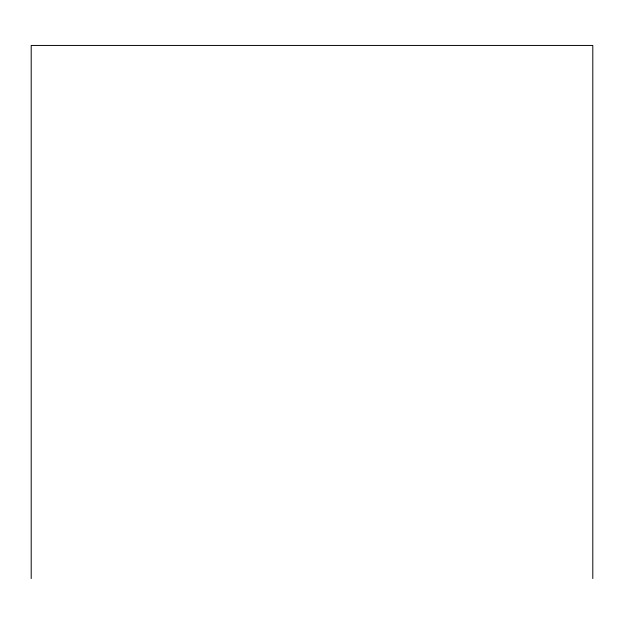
<?xml version="1.0" encoding="UTF-8"?>
<svg xmlns="http://www.w3.org/2000/svg" width="624" height="624" viewBox="0 0 624 624"><rect width="100%" height="100%" fill="white"/><g stroke="black" fill="none" stroke-linecap="round" stroke-linejoin="round"><path stroke-width="0.94" d="M592.8 578.557L592.8 45.443L31.2 45.443L31.2 578.557"/></g></svg>
